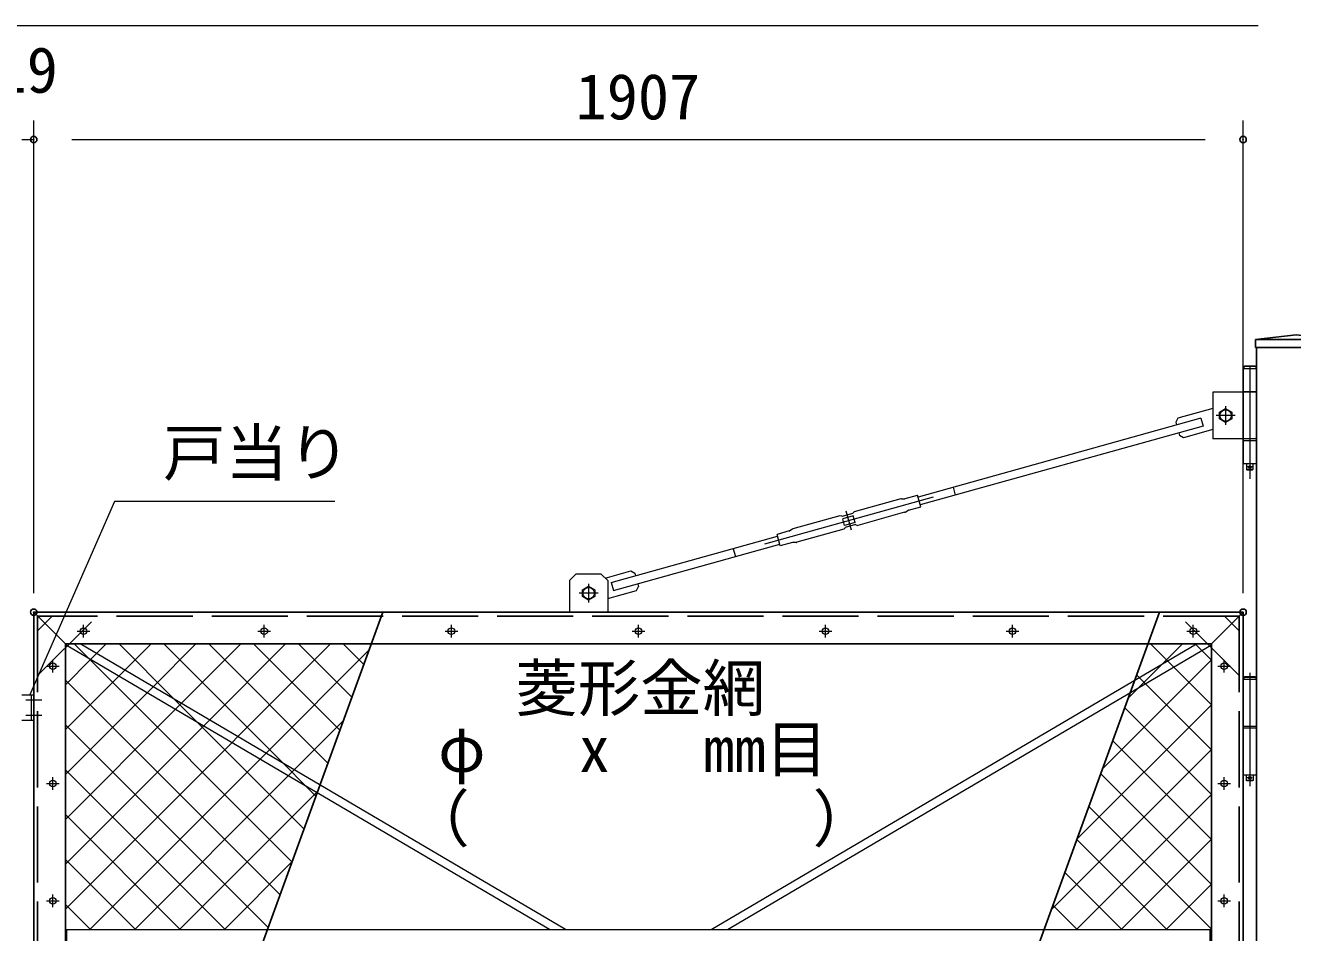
# Model space of a CAD drawing. Units: millimetres, scale not verified. Extents: x -6300 to 6300, y -4455 to 4455.
# Drawn here: x -2373 to -375, y -712 to 717 of the extents above; entities that cross this region are included whole.
import ezdxf
from ezdxf.enums import TextEntityAlignment as Align

# ---------------------------------------------------------------- set-up
doc = ezdxf.new("R2010")
doc.units = ezdxf.units.MM
doc.header["$LTSCALE"] = 20
doc.header["$PDMODE"] = 32
doc.header["$PDSIZE"] = 10
doc.linetypes.add('DASHED', pattern=[7.5, 6, -1.5])
doc.linetypes.add('USER1', pattern=[50.8, 31.75, -6.35, 6.35, -6.35])
for name, color, linetype, lineweight in [('0-4_D-STR-DIM', 7, 'Continuous', 13), ('0-6_Defpoints', 8, 'Continuous', 25), ('0-7_D-STR-TXT', 7, 'Continuous', 13), ('0-8_D-STR1', 1, 'Continuous', 25), ('0-9_D-STR3', 3, 'Continuous', 13), ('0-A_D-BMK', 2, 'USER1', 13), ('0-B_D-STR2', 7, 'Continuous', 13)]:
    doc.layers.add(name, color=color, linetype=linetype, lineweight=lineweight)
doc.styles.add('ＭＳ ゴシック', font='')
doc.styles.get('ＭＳ ゴシック').set_extended_font_data('MS Gothic')

msp = doc.modelspace()

# ---------------------------------------------------------------- linework, layer by layer
at = {"layer": '0-4_D-STR-DIM'}
for p, q in [((-4309.16, 717.38), (-429.16, 717.38)), ((-2359.66, -177.5), (-2359.66, 567.38)), ((-2359.66, -177.5), (-2359.66, 567.38)), ((-452.66, -177.5), (-452.66, 567.38)), ((-2378.66, 537.38), (-2359.66, 537.38)), ((-2299.66, 537.38), (-2239.66, 537.38)), ((-2299.66, 537.38), (-512.66, 537.38))]:
    msp.add_line(p, q, dxfattribs=at)
at = {"layer": '0-6_Defpoints'}
for p, q in [((-1809.29, -207.5), (-2227.86, -1357.5)), ((-584.46, -207.5), (-1003.03, -1357.5))]:
    msp.add_line(p, q, dxfattribs=at)
for p in [(-2359.66, 537.38), (-452.66, 537.38), (-2359.66, -207.5), (-2359.66, -207.5), (-452.66, -207.5)]:
    msp.add_point(p, dxfattribs=at)
at = {"layer": '0-7_D-STR-TXT'}
msp.add_lwpolyline([(-1884.76, -33.09), (-2232.21, -33.09), (-2366.42, -338.61)], dxfattribs=at)
at = {"layer": '0-8_D-STR1'}
for p, q in [((-305.06, 222.5), (-433.26, 222.5)), ((-433.26, 222.5), (-433.26, 209.5)), ((-305.06, 209.5), (-433.26, 209.5)), ((-431.66, 209.5), (-431.66, -1757.5)), ((-2359.66, -207.5), (-2359.66, -765.5)), ((-452.66, -207.5), (-2359.66, -207.5)), ((-2359.66, -207.5), (-2309.66, -257.5)), ((-452.66, -207.5), (-502.66, -257.5)), ((-452.66, -207.5), (-452.66, -1357.5)), ((-2309.66, -257.5), (-2309.66, -765.5)), ((-502.66, -257.5), (-2309.66, -257.5)), ((-502.66, -257.5), (-502.66, -1307.5))]:
    msp.add_line(p, q, dxfattribs=at)
at = {"layer": '0-8_D-STR1', "linetype": 'DASHED'}
for p, q in [((-2353.66, -213.5), (-2353.66, -765.5)), ((-458.91, -213.5), (-2353.41, -213.5)), ((-458.66, -213.5), (-458.66, -1351.5))]:
    msp.add_line(p, q, dxfattribs=at)
at = {"layer": '0-8_D-STR1'}
msp.add_lwpolyline([(-305.06, 222.5), (-369.16, 229.5), (-433.26, 222.5)], dxfattribs=at)
at = {"layer": '0-9_D-STR3'}
for p, q in [((-450.66, 180.5), (-451.66, 179.5)), ((-433.66, 180.5), (-450.66, 180.5)), ((-432.66, 179.5), (-433.66, 180.5)), ((-452.66, 176.5), (-431.66, 176.5)), ((-452.66, 176.5), (-452.66, 26.5)), ((-451.66, 179.5), (-451.66, 176.5)), ((-432.66, 179.5), (-451.66, 179.5)), ((-432.66, 179.5), (-432.66, 176.5)), ((-431.66, 176.5), (-431.66, 26.5)), ((-452.66, 140.5), (-431.66, 140.5)), ((-500.16, 113.54), (-555.47, 98.12)), ((-519.2, 98.37), (-965.27, -25.97)), ((-515.71, 85.85), (-961.78, -38.5)), ((-555.47, 98.12), (-558.94, 91.96)), ((-558.94, 91.96), (-557.73, 87.63)), ((-500.16, 80.32), (-546.87, 67.3)), ((-519.2, 98.37), (-515.71, 85.85)), ((-554.24, 75.11), (-553.03, 70.77)), ((-546.87, 67.3), (-553.03, 70.77)), ((-431.66, 65.5), (-500.16, 65.5)), ((-431.66, 62.5), (-452.66, 62.5)), ((-431.66, 26.5), (-452.66, 26.5)), ((-447.16, 26.5), (-447.16, 17.5)), ((-446.16, 16.5), (-447.16, 17.5)), ((-437.16, 17.5), (-447.16, 17.5)), ((-438.16, 16.5), (-446.16, 16.5)), ((-910.06, -10.58), (-906.57, -23.11)), ((-992.49, -28.89), (-1066.18, -49.43)), ((-991.45, -28.71), (-986.38, -28.63)), ((-985.34, -28.45), (-966.08, -23.08)), ((-960.98, -41.38), (-966.08, -23.08)), ((-1088.34, -55.6), (-1162.63, -76.31)), ((-1085.04, -56.24), (-1088.34, -55.6)), ((-1084.91, -56.73), (-1085.04, -56.24)), ((-1068.53, -52.16), (-1084.91, -56.73)), ((-1067.59, -55.53), (-1083.97, -60.1)), ((-1064.64, -66.13), (-1067.59, -55.53)), ((-986.6, -50.08), (-1060.27, -70.62)), ((-985.43, -49.59), (-981.22, -47.14)), ((-980.24, -46.76), (-960.98, -41.38)), ((-1168.37, -79.47), (-1187.63, -84.84)), ((-1163.01, -76.53), (-1167.39, -79.08)), ((-1082.43, -76.8), (-1156.12, -97.34)), ((-1081.02, -70.69), (-1083.97, -60.1)), ((-1079.94, -74.55), (-1082.43, -76.8)), ((-1064.64, -66.13), (-1081.02, -70.69)), ((-1063.7, -69.5), (-1080.08, -74.06)), ((-1079.94, -74.55), (-1080.08, -74.06)), ((-1063.57, -69.98), (-1063.7, -69.5)), ((-1063.57, -69.98), (-1060.27, -70.62)), ((-1449.11, -160.84), (-1186.83, -87.73)), ((-1182.53, -103.14), (-1187.63, -84.84)), ((-1163.27, -97.77), (-1182.53, -103.14)), ((-1157.16, -97.51), (-1162.23, -97.6)), ((-1445.62, -173.36), (-1183.34, -100.25)), ((-1256.8, -107.41), (-1253.31, -119.93)), ((-1504.66, -147.5), (-1514.66, -157.5)), ((-1514.66, -157.5), (-1514.66, -207.5)), ((-1464.66, -147.5), (-1504.66, -147.5)), ((-1464.66, -147.5), (-1454.66, -157.5)), ((-1454.66, -157.5), (-1454.66, -207.5)), ((-1454.66, -185.74), (-1409.36, -173.12)), ((-1449.11, -160.84), (-1445.62, -173.36)), ((-1409.36, -173.12), (-1405.88, -166.96)), ((-1407.09, -162.62), (-1405.88, -166.96)), ((-1546.56, -707.5), (-2309.66, -258.87)), ((-1520.91, -707.5), (-2286.35, -257.5)), ((-1291.41, -707.5), (-525.97, -257.5)), ((-1265.76, -707.5), (-502.66, -258.87)), ((-431.66, -313.5), (-452.66, -313.5)), ((-452.66, -313.5), (-452.66, -464.5)), ((-450.66, -309.5), (-451.66, -310.5)), ((-451.66, -310.5), (-451.66, -313.5)), ((-432.66, -310.5), (-451.66, -310.5)), ((-433.66, -309.5), (-450.66, -309.5)), ((-432.66, -310.5), (-433.66, -309.5)), ((-432.66, -310.5), (-432.66, -313.5)), ((-431.66, -313.5), (-431.66, -464.5)), ((-2378.66, -337.5), (-2359.66, -337.5)), ((-2363.66, -337.5), (-2363.66, -377.5)), ((-2378.66, -377.5), (-2359.66, -377.5)), ((-431.66, -387.5), (-452.66, -387.5)), ((-431.66, -390.5), (-452.66, -390.5)), ((-431.66, -464.5), (-452.66, -464.5)), ((-447.66, -464.5), (-447.66, -472.5)), ((-446.66, -473.5), (-447.66, -472.5)), ((-436.66, -472.5), (-447.66, -472.5)), ((-437.66, -473.5), (-446.66, -473.5)), ((-436.66, -472.5), (-437.66, -473.5)), ((-436.66, -464.5), (-436.66, -472.5)), ((-2309.66, -707.5), (-502.66, -707.5)), ((-2307.66, -765.5), (-2307.66, -707.5)), ((-504.66, -857.5), (-504.66, -707.5))]:
    msp.add_line(p, q, dxfattribs=at)
at = {"layer": '0-9_D-STR3', "linetype": 'DASHED'}
for p, q in [((-2353.66, -236.67), (-2330.44, -213.5)), ((-2353.66, -307.5), (-2259.66, -213.5)), ((-458.66, -307.32), (-552.66, -213.5)), ((-458.66, -236.67), (-481.88, -213.5))]:
    msp.add_line(p, q, dxfattribs=at)
at = {"layer": '0-9_D-STR3'}
for points in [[(-431.66, 139.5), (-500.16, 139.5), (-500.16, 65.5)], [(-437.16, 26.5), (-437.16, 17.5), (-438.16, 16.5)], [(-1068.53, -52.16), (-1068.67, -51.68), (-1066.18, -49.43)], [(-1458.55, -153.61), (-1417.95, -142.29), (-1411.79, -145.77), (-1410.58, -150.1)]]:
    msp.add_lwpolyline(points, dxfattribs=at)
for points in [[(-470.66, 97.02), (-480.16, 91.53), (-489.66, 97.02), (-489.66, 107.99), (-480.16, 113.47), (-470.66, 107.99)], [(-1475.16, -182.98), (-1484.66, -188.47), (-1494.16, -182.98), (-1494.16, -172.01), (-1484.66, -166.53), (-1475.16, -172.01)]]:
    msp.add_lwpolyline(points, close=True, dxfattribs=at)
for centre, radius in [((-480.16, 102.5), 9), ((-442.16, 21.5), 2), ((-1484.66, -177.5), 9), ((-2281.16, -237.5), 5.25), ((-1996.16, -237.5), 5.25), ((-1701.16, -237.5), 5.25), ((-1406.16, -237.5), 5.25), ((-1111.16, -237.5), 5.25), ((-816.16, -237.5), 5.25), ((-531.16, -237.5), 5.25), ((-2329.66, -292.5), 5.25), ((-482.66, -292.5), 5.25), ((-2329.66, -477.5), 5.25), ((-482.66, -477.5), 5.25), ((-442.16, -468.5), 2), ((-2329.66, -662.5), 5.25), ((-482.66, -662.5), 5.25)]:
    msp.add_circle(centre, radius, dxfattribs=at)
for centre, start, end in [((-991.15, -33.7), 93.48082, 105.57558), ((-986.69, -23.64), 273.48082, 285.57558), ((-987.94, -45.27), 285.57558, 300.18043), ((-978.9, -51.57), 105.57558, 117.67034), ((-1169.71, -74.65), 285.57558, 297.67034), ((-1160.68, -80.96), 105.57558, 117.67034), ((-1161.92, -102.59), 93.48082, 105.57558), ((-1157.46, -92.52), 273.48082, 285.57558)]:
    msp.add_arc(centre, 5, start, end, dxfattribs=at)
at = {"layer": '0-A_D-BMK'}
for p, q in [((-442.16, 181.53), (-442.16, 2.91)), ((-465.36, 102.5), (-494.96, 102.5)), ((-480.16, 117.3), (-480.16, 87.7)), ((-438.16, 21.5), (-446.16, 21.5)), ((-941.38, -26.04), (-1207.24, -100.15)), ((-1070.05, -78.39), (-1078.51, -48.02)), ((-1469.86, -177.5), (-1499.46, -177.5)), ((-1484.66, -162.7), (-1484.66, -192.3)), ((-2291.16, -237.5), (-2271.16, -237.5)), ((-2281.16, -247.5), (-2281.16, -227.5)), ((-2006.16, -237.5), (-1986.16, -237.5)), ((-1996.16, -247.5), (-1996.16, -227.5)), ((-1711.16, -237.5), (-1691.16, -237.5)), ((-1701.16, -247.5), (-1701.16, -227.5)), ((-1416.16, -237.5), (-1396.16, -237.5)), ((-1406.16, -247.5), (-1406.16, -227.5)), ((-1121.16, -237.5), (-1101.16, -237.5)), ((-1111.16, -247.5), (-1111.16, -227.5)), ((-826.16, -237.5), (-806.16, -237.5)), ((-816.16, -247.5), (-816.16, -227.5)), ((-541.16, -237.5), (-521.16, -237.5)), ((-531.16, -247.5), (-531.16, -227.5)), ((-2339.66, -292.5), (-2319.66, -292.5)), ((-2329.66, -302.5), (-2329.66, -282.5)), ((-492.66, -292.5), (-472.66, -292.5)), ((-482.66, -302.5), (-482.66, -282.5)), ((-442.16, -302.96), (-442.16, -481.58)), ((-2372.16, -345.5), (-2347.16, -345.5)), ((-2372.16, -369.5), (-2347.16, -369.5)), ((-2339.66, -477.5), (-2319.66, -477.5)), ((-2329.66, -487.5), (-2329.66, -467.5)), ((-492.66, -477.5), (-472.66, -477.5)), ((-482.66, -487.5), (-482.66, -467.5)), ((-438.16, -468.5), (-446.16, -468.5)), ((-2329.66, -672.5), (-2329.66, -652.5)), ((-482.66, -672.5), (-482.66, -652.5)), ((-2339.66, -662.5), (-2319.66, -662.5)), ((-492.66, -662.5), (-472.66, -662.5))]:
    msp.add_line(p, q, dxfattribs=at)
at = {"layer": '0-B_D-STR2'}
for p, q in [((-2260.6, -272.74), (-2245.35, -257.5)), ((-2137.52, -345.09), (-2225.11, -257.5)), ((-2216.07, -298.92), (-2174.64, -257.5)), ((-2171.53, -325.1), (-2103.93, -257.5)), ((-1965.99, -445.91), (-2154.4, -257.5)), ((-2127, -351.27), (-2033.22, -257.5)), ((-1895.86, -445.33), (-2083.69, -257.5)), ((-2082.46, -377.45), (-1962.51, -257.5)), ((-2037.93, -403.62), (-1891.8, -257.5)), ((-1876.99, -393.49), (-2012.98, -257.5)), ((-1858.12, -341.65), (-1942.27, -257.5)), ((-1839.25, -289.8), (-1871.56, -257.5)), ((-633.77, -342.97), (-548.3, -257.5)), ((-502.66, -353.6), (-598.76, -257.5)), ((-502.66, -282.89), (-528.05, -257.5)), ((-2270.1, -282.24), (-2260.6, -272.74)), ((-1993.39, -429.8), (-1831.16, -267.56)), ((-2309.66, -321.8), (-2270.1, -282.24)), ((-2225.56, -308.42), (-2216.07, -298.92)), ((-674.23, -454.14), (-502.66, -282.57)), ((-2309.66, -392.51), (-2225.56, -308.42)), ((-1971.33, -652.7), (-2309.66, -314.37)), ((-502.66, -424.31), (-620.49, -306.48)), ((-2309.66, -463.22), (-2181.03, -334.59)), ((-2181.03, -334.59), (-2171.53, -325.1)), ((-2100.94, -381.67), (-2137.52, -345.09)), ((-2136.49, -360.77), (-2127, -351.27)), ((-714.7, -565.32), (-502.66, -353.28)), ((-502.66, -495.02), (-639.36, -358.32)), ((-2309.66, -533.94), (-2136.49, -360.77)), ((-2091.96, -386.94), (-2082.46, -377.45)), ((-1948.86, -455.98), (-1871.62, -378.74)), ((-1990.2, -704.54), (-2309.66, -385.08)), ((-2309.66, -604.65), (-2091.96, -386.94)), ((-1933.59, -549.01), (-2100.94, -381.67)), ((-2309.66, -675.36), (-2047.43, -413.12)), ((-2047.43, -413.12), (-2037.93, -403.62)), ((-502.66, -565.73), (-658.23, -410.17)), ((-2271.09, -707.5), (-2002.89, -439.3)), ((-2002.89, -439.3), (-1993.39, -429.8)), ((-755.16, -676.49), (-502.66, -423.99)), ((-2057.95, -707.5), (-2309.66, -455.79)), ((-1929.41, -482.49), (-1965.99, -445.91)), ((-1958.36, -465.47), (-1948.86, -455.98)), ((-2200.38, -707.5), (-1958.36, -465.47)), ((-502.66, -636.44), (-677.1, -462.01)), ((-1914.73, -497.17), (-1929.41, -482.49)), ((-715.46, -707.5), (-502.66, -494.7)), ((-502.66, -707.15), (-695.97, -513.85)), ((-2128.66, -707.5), (-2309.66, -526.5)), ((-573.03, -707.5), (-714.83, -565.69)), ((-644.75, -707.5), (-502.66, -565.41)), ((-2199.37, -707.5), (-2309.66, -597.21)), ((-2058.96, -707.5), (-1952.55, -601.09)), ((-643.74, -707.5), (-733.7, -617.53)), ((-574.03, -707.5), (-502.66, -636.12)), ((-2270.08, -707.5), (-2309.66, -667.92)), ((-714.45, -707.5), (-752.57, -669.37)), ((-503.32, -707.5), (-502.66, -706.83))]:
    msp.add_line(p, q, dxfattribs=at)
for points in [[(-1952.46, -600.85), (-2272.47, -280.84), (-2285.56, -267.76), (-2295.82, -257.5)], [(-2129.67, -707.5), (-1913.82, -491.65), (-1912.08, -489.91)]]:
    msp.add_lwpolyline(points, dxfattribs=at)

# ---------------------------------------------------------------- texts
at = {"layer": '0-4_D-STR-DIM', "style": 'ＭＳ ゴシック'}
for s, p in [('19', (-2419.79, 589.51)), ('1907', (-1505.16, 547.51))]:
    msp.add_text(s, height=72.14, dxfattribs=at).set_placement(p, align=Align.BOTTOM_LEFT)
at = {"layer": '0-7_D-STR-TXT', "style": 'ＭＳ ゴシック'}
for s, p in [('戸当り', (-2155.82, -13.83)), ('菱形金網', (-1600.08, -384.74)), ('φ   x   mm目', (-1721.91, -480.77)), ('（\u3000\u3000   \u3000\u3000）', (-1770.64, -590.42))]:
    msp.add_text(s, height=72.14, dxfattribs=at).set_placement(p, align=Align.BOTTOM_LEFT)

doc.saveas('drawing.dxf')
